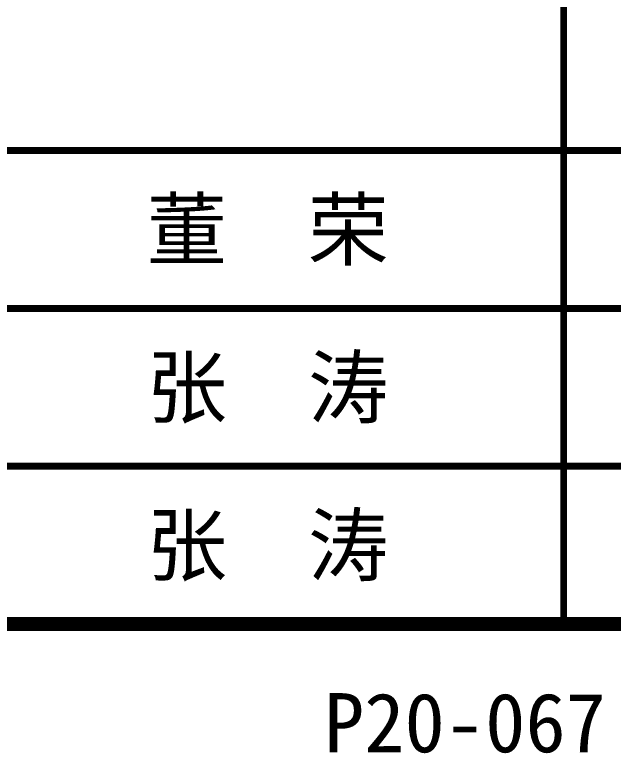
# Model space of a CAD drawing. Extents: x 12300 to 361047, y -1498650 to 1244242.
# Drawn here: x 283667 to 286698, y 96941 to 100685 of the extents above; entities that cross this region are included whole.
import ezdxf
from ezdxf.enums import TextEntityAlignment as Align

# ---------------------------------------------------------------- set-up
doc = ezdxf.new("R2010")
doc.units = 0
doc.header["$LTSCALE"] = 1000
doc.header["$MEASUREMENT"] = 0
doc.layers.get('0').update_dxf_attribs({"color": 8, "linetype": 'CONTINUOUS'})
doc.layers.add('BZ_标准图框', color=8, linetype='CONTINUOUS')
doc.layers.add('TK(图框线)', color=3, linetype='CONTINUOUS')
doc.styles.add('ht', font='simhei.ttf', dxfattribs={"width": 0.8})

# ---------------------------------------------------------------- blocks, each defined once
blk = doc.blocks.new('A2-TQ-CF')
at = {"layer": 'BZ_标准图框', "color": 3}
for points, const_width in [([(96974.9, -144366.3), (96974.9, -137965.5)], 35), ([(91974.9, -141965.5), (98974.9, -141965.5)], 35), ([(91974.9, -142765.5), (98974.9, -142765.5)], 35), ([(91974.9, -143565.5), (98974.9, -143565.5)], 35), ([(91974.9, -143565.5), (98974.9, -143565.5)], 35), ([(91974.9, -144365.5), (98974.9, -144365.5)], 70)]:
    blk.add_lwpolyline(points, dxfattribs=dict(at, const_width=const_width))
at = {"layer": 'BZ_标准图框', "color": 3, "style": 'ht'}
for s, p in [('张  涛', (95474.9, -143165.5)), ('张  涛', (95474.9, -143965.5)), ('P20-067', (96474.9, -144865.5))]:
    blk.add_text(s, height=300, dxfattribs=at).set_placement(p, align=Align.MIDDLE_CENTER)
at = {"layer": 'TK(图框线)', "color": 3, "style": 'ht'}
blk.add_text('董  荣', height=300, dxfattribs=at).set_placement((95474.9, -142365.5), align=Align.MIDDLE_CENTER)

msp = doc.modelspace()

# ---------------------------------------------------------------- block references
msp.add_blockref('A2-TQ-CF', (189472, 241961.6))

doc.saveas('drawing.dxf')
